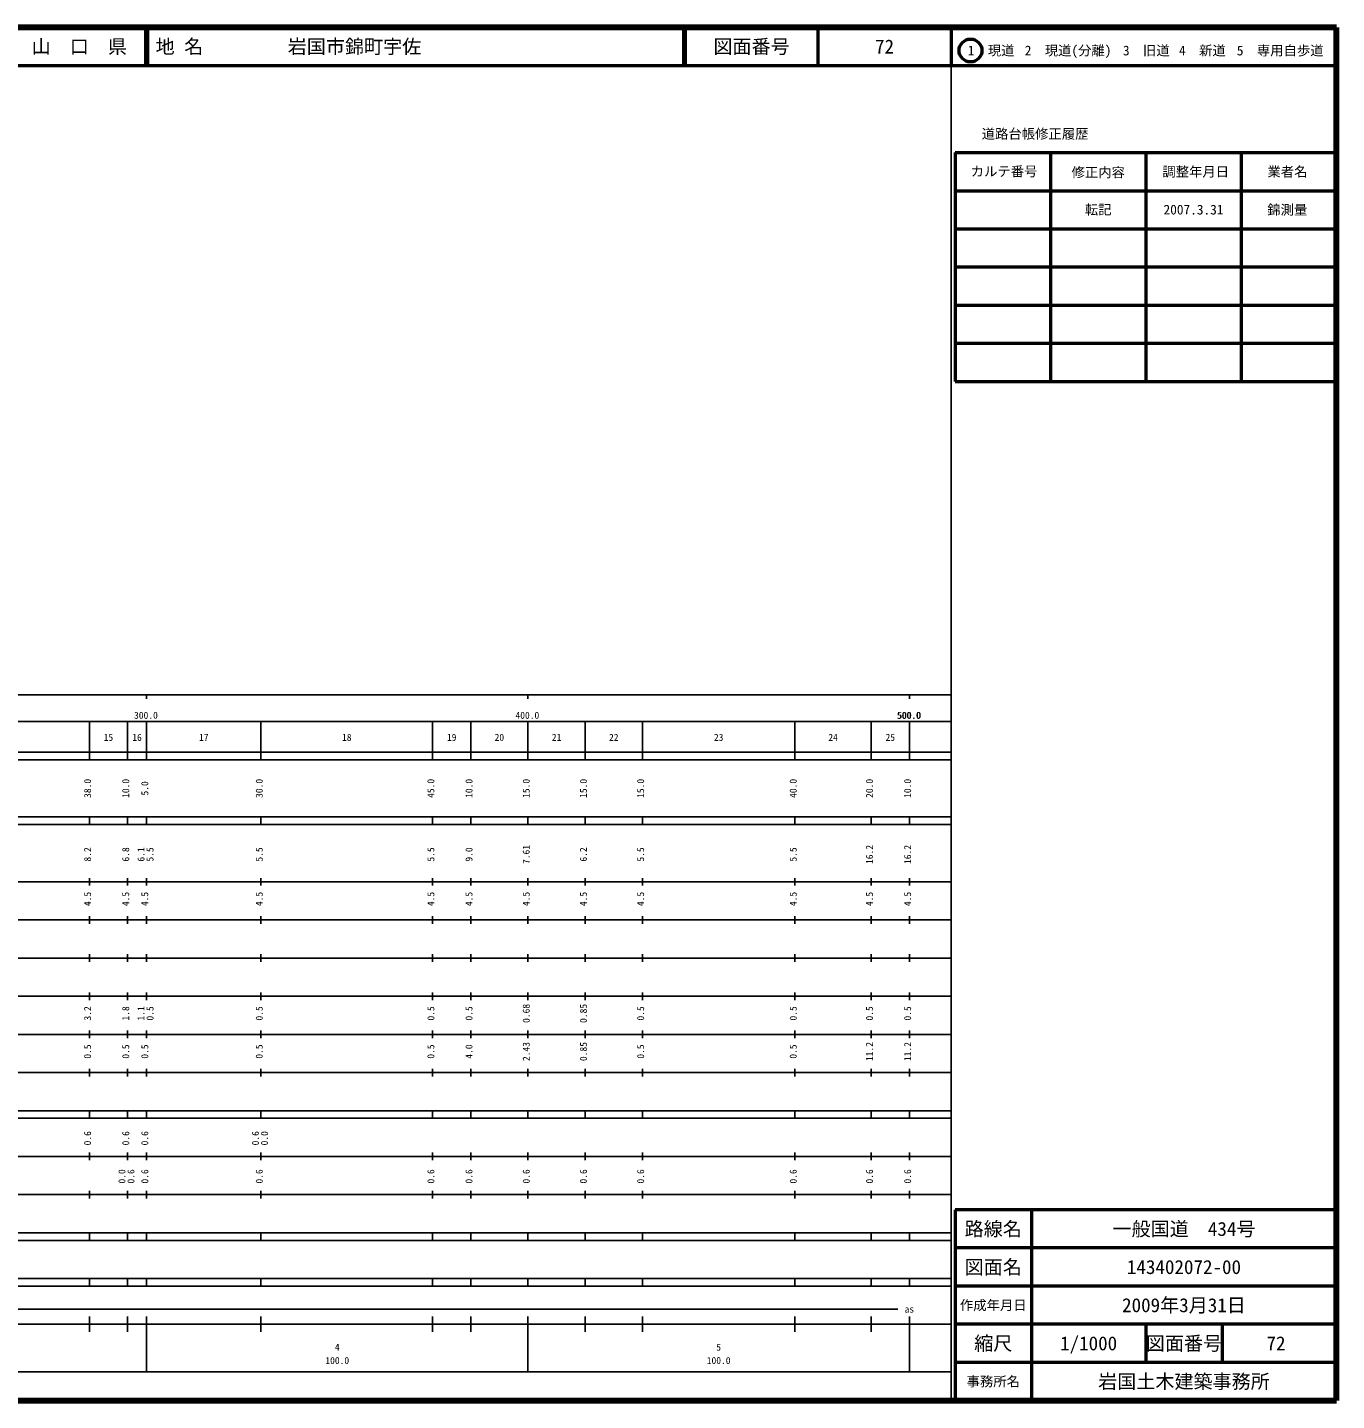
# Model space of a CAD drawing. Units: millimetres on the paper. Extents: x 40 to 680, y 20 to 380.
# Drawn here: x 336.8 to 680, y 20 to 380 of the extents above; entities that cross this region are included whole.
import ezdxf
from ezdxf.enums import TextEntityAlignment as Align

# ---------------------------------------------------------------- set-up
doc = ezdxf.new("R2010")
doc.units = ezdxf.units.MM
for name, color, linetype, lineweight in [('M-TTL', 2, 'Continuous', 140), ('M-TTL-BAND', 7, 'Continuous', 25), ('M-TTL-FRAM', 2, 'Continuous', 50), ('M-TTL-LINE', 7, 'Continuous', 50)]:
    doc.layers.add(name, color=color, linetype=linetype, lineweight=lineweight)
doc.layers.add('M-TTL-TXT', color=7, linetype='Continuous')
doc.styles.add('ＭＳ ゴシック', font='')
doc.styles.get('ＭＳ ゴシック').set_extended_font_data('MS Gothic')

msp = doc.modelspace()

# ---------------------------------------------------------------- linework, layer by layer
at = {"layer": 'M-TTL'}
for p, q in [((680, 380), (40, 380)), ((680, 20), (680, 380)), ((40, 20), (680, 20))]:
    msp.add_line(p, q, dxfattribs=at)
at = {"layer": 'M-TTL-BAND'}
for p, q in [((579, 20), (579, 370)), ((40, 205), (579, 205)), ((368, 205), (368, 204)), ((468, 205), (468, 204)), ((568, 205), (568, 204)), ((68, 198), (579, 198)), ((353, 188), (353, 198)), ((363, 188), (363, 198)), ((368, 188), (368, 198)), ((398, 188), (398, 198)), ((443, 188), (443, 198)), ((453, 188), (453, 198)), ((468, 188), (468, 198)), ((483, 188), (483, 198)), ((498, 188), (498, 198)), ((538, 188), (538, 198)), ((558, 188), (558, 198)), ((568, 188), (568, 198)), ((40, 190), (579, 190)), ((40, 188), (579, 188)), ((40, 173), (579, 173)), ((353, 171), (353, 173)), ((363, 171), (363, 173)), ((368, 171), (368, 173)), ((398, 171), (398, 173)), ((443, 171), (443, 173)), ((453, 171), (453, 173)), ((468, 171), (468, 173)), ((483, 171), (483, 173)), ((498, 171), (498, 173)), ((538, 171), (538, 173)), ((558, 171), (558, 173)), ((568, 171), (568, 173)), ((40, 171), (579, 171)), ((40, 156), (579, 156)), ((353, 155), (353, 157)), ((363, 155), (363, 157)), ((368, 155), (368, 157)), ((398, 155), (398, 157)), ((443, 155), (443, 157)), ((453, 155), (453, 157)), ((468, 155), (468, 157)), ((483, 155), (483, 157)), ((498, 155), (498, 157)), ((538, 155), (538, 157)), ((558, 155), (558, 157)), ((568, 155), (568, 157)), ((46, 146), (579, 146)), ((353, 145), (353, 147)), ((363, 145), (363, 147)), ((368, 145), (368, 147)), ((398, 145), (398, 147)), ((443, 145), (443, 147)), ((453, 145), (453, 147)), ((468, 145), (468, 147)), ((483, 145), (483, 147)), ((498, 145), (498, 147)), ((538, 145), (538, 147)), ((558, 145), (558, 147)), ((568, 145), (568, 147)), ((353, 135), (353, 137)), ((363, 135), (363, 137)), ((368, 135), (368, 137)), ((398, 135), (398, 137)), ((443, 135), (443, 137)), ((453, 135), (453, 137)), ((468, 135), (468, 137)), ((483, 135), (483, 137)), ((498, 135), (498, 137)), ((538, 135), (538, 137)), ((558, 135), (558, 137)), ((568, 135), (568, 137)), ((52, 136), (579, 136)), ((46, 126), (579, 126)), ((353, 125), (353, 127)), ((363, 125), (363, 127)), ((368, 125), (368, 127)), ((398, 125), (398, 127)), ((443, 125), (443, 127)), ((453, 125), (453, 127)), ((468, 125), (468, 127)), ((483, 125), (483, 127)), ((498, 125), (498, 127)), ((538, 125), (538, 127)), ((558, 125), (558, 127)), ((568, 125), (568, 127)), ((52, 116), (579, 116)), ((353, 115), (353, 117)), ((363, 115), (363, 117)), ((368, 115), (368, 117)), ((398, 115), (398, 117)), ((443, 115), (443, 117)), ((453, 115), (453, 117)), ((468, 115), (468, 117)), ((483, 115), (483, 117)), ((498, 115), (498, 117)), ((538, 115), (538, 117)), ((558, 115), (558, 117)), ((568, 115), (568, 117)), ((46, 106), (579, 106)), ((353, 105), (353, 107)), ((363, 105), (363, 107)), ((368, 105), (368, 107)), ((398, 105), (398, 107)), ((443, 105), (443, 107)), ((453, 105), (453, 107)), ((468, 105), (468, 107)), ((483, 105), (483, 107)), ((498, 105), (498, 107)), ((538, 105), (538, 107)), ((558, 105), (558, 107)), ((568, 105), (568, 107)), ((40, 96), (579, 96)), ((40, 94), (579, 94)), ((353, 94), (353, 96)), ((363, 94), (363, 96)), ((368, 94), (368, 96)), ((398, 94), (398, 96)), ((443, 94), (443, 96)), ((453, 94), (453, 96)), ((468, 94), (468, 96)), ((483, 94), (483, 96)), ((498, 94), (498, 96)), ((538, 94), (538, 96)), ((558, 94), (558, 96)), ((568, 94), (568, 96)), ((49, 84), (579, 84)), ((353, 83), (353, 85)), ((363, 83), (363, 85)), ((368, 83), (368, 85)), ((398, 83), (398, 85)), ((443, 83), (443, 85)), ((453, 83), (453, 85)), ((468, 83), (468, 85)), ((483, 83), (483, 85)), ((498, 83), (498, 85)), ((538, 83), (538, 85)), ((558, 83), (558, 85)), ((568, 83), (568, 85)), ((40, 74), (579, 74)), ((353, 73), (353, 75)), ((363, 73), (363, 75)), ((368, 73), (368, 75)), ((398, 73), (398, 75)), ((443, 73), (443, 75)), ((453, 73), (453, 75)), ((468, 73), (468, 75)), ((483, 73), (483, 75)), ((498, 73), (498, 75)), ((538, 73), (538, 75)), ((558, 73), (558, 75)), ((568, 73), (568, 75)), ((40, 64), (579, 64)), ((40, 62), (579, 62)), ((353, 62), (353, 64)), ((363, 62), (363, 64)), ((368, 62), (368, 64)), ((398, 62), (398, 64)), ((443, 62), (443, 64)), ((453, 62), (453, 64)), ((468, 62), (468, 64)), ((483, 62), (483, 64)), ((498, 62), (498, 64)), ((538, 62), (538, 64)), ((558, 62), (558, 64)), ((568, 62), (568, 64)), ((40, 52), (579, 52)), ((353, 50), (353, 52)), ((363, 50), (363, 52)), ((368, 50), (368, 52)), ((398, 50), (398, 52)), ((443, 50), (443, 52)), ((453, 50), (453, 52)), ((468, 50), (468, 52)), ((483, 50), (483, 52)), ((498, 50), (498, 52)), ((538, 50), (538, 52)), ((558, 50), (558, 52)), ((568, 50), (568, 52)), ((40, 50), (579, 50)), ((71, 44), (565, 44)), ((40, 40), (579, 40)), ((353, 38), (353, 42)), ((363, 38), (363, 42)), ((368, 27.5), (368, 42)), ((398, 38), (398, 42)), ((443, 38), (443, 42)), ((453, 38), (453, 42)), ((468, 27.5), (468, 42)), ((483, 38), (483, 42)), ((498, 38), (498, 42)), ((538, 38), (538, 42)), ((558, 38), (558, 42)), ((568, 27.5), (568, 42)), ((68, 27.5), (579, 27.5))]:
    msp.add_line(p, q, dxfattribs=at)
at = {"layer": 'M-TTL-FRAM'}
for p, q in [((580, 347.197), (580, 287.197)), ((580, 347.197), (680, 347.197)), ((580, 287.197), (680, 287.197)), ((680, 70), (580, 70)), ((580, 70), (580, 20))]:
    msp.add_line(p, q, dxfattribs=at)
at = {"layer": 'M-TTL-LINE'}
for p, q in [((367.75, 380), (367.75, 370)), ((368.25, 380), (368.25, 370)), ((508.747, 380), (508.747, 370)), ((509.247, 380), (509.247, 370)), ((543.997, 380), (543.997, 370)), ((579, 380), (579, 370)), ((40, 370), (680, 370)), ((605, 347.197), (605, 287.197)), ((630, 347.197), (630, 287.197)), ((655, 347.197), (655, 287.197)), ((580, 337.197), (680, 337.197)), ((580, 327.197), (680, 327.197)), ((580, 317.197), (680, 317.197)), ((580, 307.197), (680, 307.197)), ((580, 297.197), (680, 297.197)), ((600, 70), (600, 20)), ((680, 60), (580, 60)), ((680, 50), (580, 50)), ((680, 40), (580, 40)), ((630, 40), (630, 30)), ((650, 40), (650, 30)), ((680, 30), (580, 30))]:
    msp.add_line(p, q, dxfattribs=at)
msp.add_circle((584.031, 373.958), 3, dxfattribs=at)

# ---------------------------------------------------------------- texts
at = {"layer": 'M-TTL-BAND', "style": 'ＭＳ ゴシック'}
for s, p in [('300.0', (367.844, 198.195)), ('400.0', (467.844, 198.195)), ('500.0', (567.844, 198.195)), ('500.0', (568, 198.195)), ('15', (358, 192.405)), ('16', (365.5, 192.405)), ('17', (383, 192.405)), ('18', (420.5, 192.405)), ('19', (448, 192.405)), ('20', (460.5, 192.405)), ('21', (475.5, 192.405)), ('22', (490.5, 192.405)), ('23', (518, 192.405)), ('24', (548, 192.405)), ('25', (563, 192.405)), ('as', (568, 42.5)), ('4', (418, 32.523)), ('5', (518, 32.523)), ('100.0', (418, 29.033)), ('100.0', (518, 29.033))]:
    msp.add_text(s, height=1.833, dxfattribs=at).set_placement(p, align=Align.BOTTOM_CENTER)
for s, p in [('38.0', (354, 180.5)), ('10.0', (364, 180.5)), ('5.0', (369, 180.5)), ('30.0', (399, 180.5)), ('45.0', (444, 180.5)), ('10.0', (454, 180.5)), ('15.0', (469, 180.5)), ('15.0', (484, 180.5)), ('15.0', (499, 180.5)), ('40.0', (539, 180.5)), ('20.0', (559, 180.5)), ('10.0', (569, 180.5)), ('8.2', (354, 163.174)), ('6.8', (364, 163.174)), ('6.1', (368, 163.174)), ('5.5', (370.37, 163.174)), ('5.5', (399, 163.174)), ('5.5', (444, 163.174)), ('9.0', (454, 163.174)), ('7.61', (469, 163.174)), ('6.2', (484, 163.174)), ('5.5', (499, 163.174)), ('5.5', (539, 163.174)), ('16.2', (559, 163.174)), ('16.2', (569, 163.174)), ('4.5', (354, 151.5)), ('4.5', (364, 151.5)), ('4.5', (369, 151.5)), ('4.5', (399, 151.5)), ('4.5', (444, 151.5)), ('4.5', (454, 151.5)), ('4.5', (469, 151.5)), ('4.5', (484, 151.5)), ('4.5', (499, 151.5)), ('4.5', (539, 151.5)), ('4.5', (559, 151.5)), ('4.5', (569, 151.5)), ('3.2', (354, 121.5)), ('1.8', (364, 121.5)), ('1.1', (368, 121.5)), ('0.5', (370.37, 121.5)), ('0.5', (399, 121.5)), ('0.5', (444, 121.5)), ('0.5', (454, 121.5)), ('0.68', (469, 121.5)), ('0.85', (484, 121.5)), ('0.5', (499, 121.5)), ('0.5', (539, 121.5)), ('0.5', (559, 121.5)), ('0.5', (569, 121.5)), ('0.5', (354, 111.5)), ('0.5', (364, 111.5)), ('0.5', (369, 111.5)), ('0.5', (399, 111.5)), ('0.5', (444, 111.5)), ('4.0', (454, 111.5)), ('2.43', (469, 111.5)), ('0.85', (484, 111.5)), ('0.5', (499, 111.5)), ('0.5', (539, 111.5)), ('11.2', (559, 111.5)), ('11.2', (569, 111.5)), ('0.6', (354, 88.764)), ('0.6', (364, 88.764)), ('0.6', (369, 88.764)), ('0.6', (398, 88.764)), ('0.0', (400.37, 88.764)), ('0.0', (363, 78.764)), ('0.6', (365.37, 78.764)), ('0.6', (369, 78.764)), ('0.6', (399, 78.764)), ('0.6', (444, 78.764)), ('0.6', (454, 78.764)), ('0.6', (469, 78.764)), ('0.6', (484, 78.764)), ('0.6', (499, 78.764)), ('0.6', (539, 78.764)), ('0.6', (559, 78.764)), ('0.6', (569, 78.764))]:
    msp.add_text(s, height=1.833, rotation=90, dxfattribs=at).set_placement(p, align=Align.BOTTOM_CENTER)
at = {"layer": 'M-TTL-TXT', "style": 'ＭＳ ゴシック'}
for s, height, p in [('山\u3000口\u3000県', 3.666, (350.375, 375)), ('図面番号', 3.666, (526.622, 375)), ('72', 3.666, (561.497, 375)), ('1\u3000現道', 2.566, (589.448, 373.958)), ('2\u3000現道(分離)', 2.566, (609.619, 373.958)), ('3\u3000旧道', 2.566, (630.121, 373.958)), ('4\u3000新道', 2.566, (644.824, 373.958)), ('5\u3000専用自歩道', 2.566, (665.228, 373.958)), ('道路台帳修正履歴', 2.566, (600.968, 352.113)), ('カルテ番号', 2.566, (592.839, 342.277)), ('修正内容', 2.566, (617.509, 342.023)), ('調整年月日', 2.566, (643.089, 342.197)), ('業者名', 2.566, (667.134, 342.197)), ('転記', 2.566, (617.5, 332.245)), ('2007.3.31', 2.566, (642.5, 332.245)), ('錦測量', 2.566, (667.077, 332.189)), ('路線名', 3.666, (590, 65)), ('路線名', 3.666, (590, 65)), ('一般国道\u3000434号', 3.666, (640, 65)), ('図面名', 3.666, (590, 55)), ('図面名', 3.666, (590, 55)), ('143402072-00', 3.666, (640, 55)), ('2009年3月31日', 3.666, (640, 45)), ('作成年月日', 2.566, (590, 45)), ('作成年月日', 2.566, (590, 45)), ('縮尺', 3.666, (590, 35)), ('縮尺', 3.666, (590, 35)), ('1/1000', 3.666, (615, 35)), ('図面番号', 3.666, (640, 35)), ('図面番号', 3.666, (640, 35)), ('72', 3.666, (664.125, 35)), ('事務所名', 2.566, (590, 25)), ('事務所名', 2.566, (590, 25)), ('岩国土木建築事務所', 3.666, (640, 25))]:
    msp.add_text(s, height=height, dxfattribs=at).set_placement(p, align=Align.MIDDLE_CENTER)
for s, p in [('地 名', (370.38, 375)), ('岩国市錦町宇佐', (405.024, 375))]:
    msp.add_text(s, height=3.666, dxfattribs=at).set_placement(p, align=Align.MIDDLE_LEFT)

doc.saveas('drawing.dxf')
